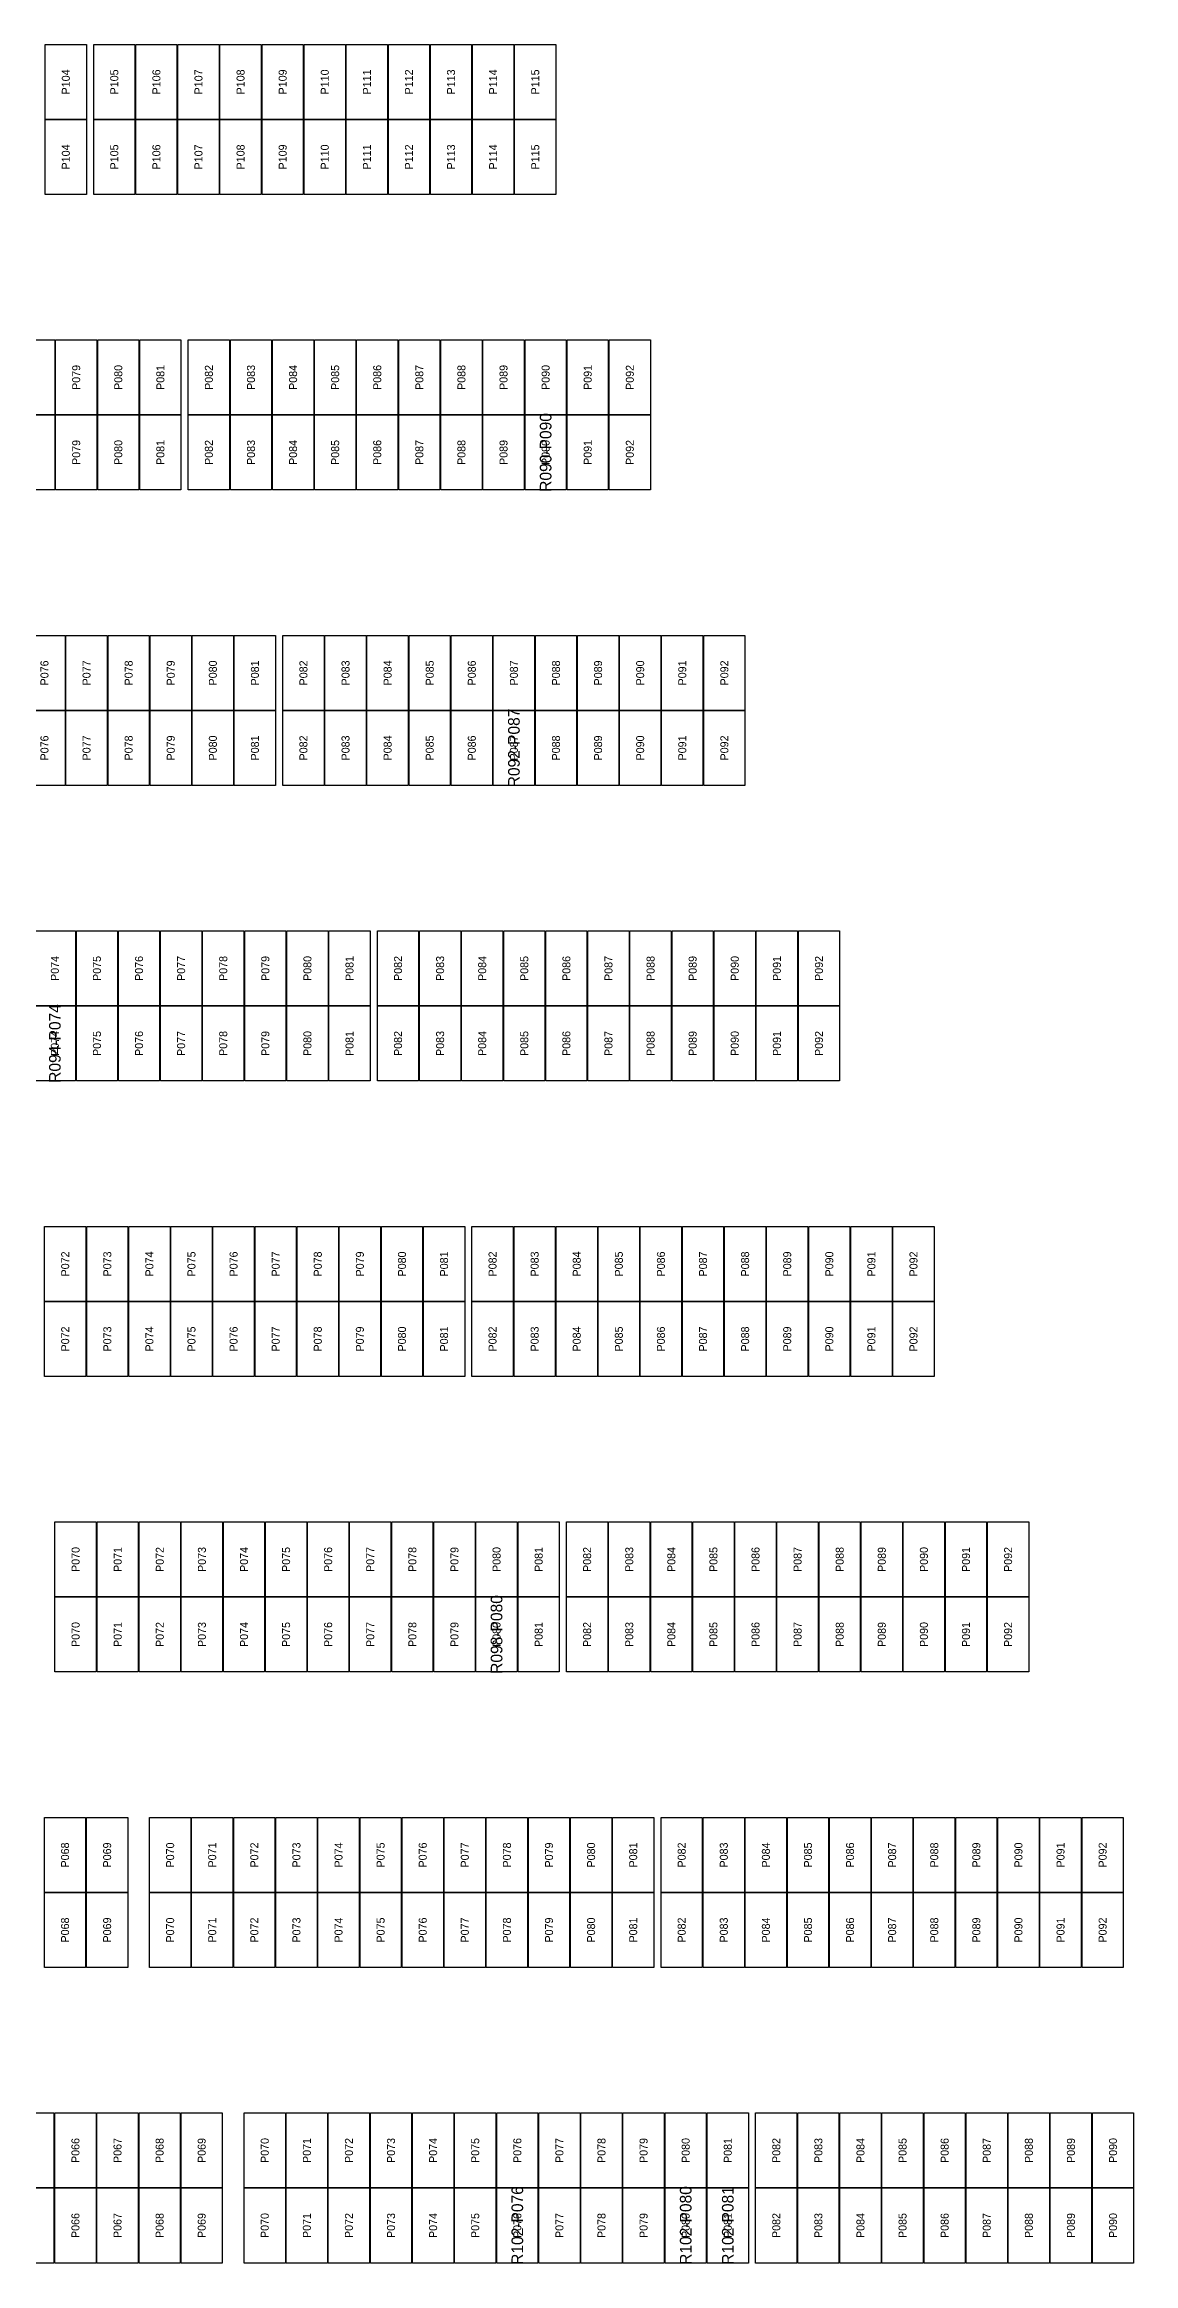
# Model space of a CAD drawing. Extents: x 296295 to 296770, y 651564 to 652121.
# Drawn here: x 296668.8 to 296698.8, y 651710.4 to 651771.4 of the extents above; entities that cross this region are included whole.
import ezdxf
from ezdxf.enums import TextEntityAlignment as Align

# ---------------------------------------------------------------- set-up
doc = ezdxf.new("R2010")
doc.units = 0

msp = doc.modelspace()

# ---------------------------------------------------------------- linework, layer by layer
at = {"layer": 'DEFECTIVE_PANELS'}
for points in [[(296682.026, 651761.204), (296683.16, 651761.204), (296683.16, 651759.141), (296682.026, 651759.141)], [(296681.153, 651753.078), (296682.287, 651753.078), (296682.287, 651751.015), (296681.153, 651751.015)], [(296668.525, 651744.952), (296669.659, 651744.952), (296669.659, 651742.889), (296668.525, 651742.889)], [(296680.676, 651728.7), (296681.81, 651728.7), (296681.81, 651726.637), (296680.676, 651726.637)], [(296681.247, 651712.448), (296682.381, 651712.448), (296682.381, 651710.385), (296681.247, 651710.385)], [(296685.879, 651712.448), (296687.013, 651712.448), (296687.013, 651710.385), (296685.879, 651710.385)], [(296687.037, 651712.448), (296688.171, 651712.448), (296688.171, 651710.385), (296687.037, 651710.385)]]:
    msp.add_lwpolyline(points, close=True, dxfattribs=at)
at = {"layer": 'PANELS_MASTER'}
for points in [[(296668.826, 651771.393), (296669.96, 651771.393), (296669.96, 651769.33), (296668.826, 651769.33)], [(296670.16, 651771.393), (296671.294, 651771.393), (296671.294, 651769.33), (296670.16, 651769.33)], [(296671.318, 651771.393), (296672.452, 651771.393), (296672.452, 651769.33), (296671.318, 651769.33)], [(296672.476, 651771.393), (296673.61, 651771.393), (296673.61, 651769.33), (296672.476, 651769.33)], [(296673.634, 651771.393), (296674.768, 651771.393), (296674.768, 651769.33), (296673.634, 651769.33)], [(296674.792, 651771.393), (296675.926, 651771.393), (296675.926, 651769.33), (296674.792, 651769.33)], [(296675.95, 651771.393), (296677.084, 651771.393), (296677.084, 651769.33), (296675.95, 651769.33)], [(296677.108, 651771.393), (296678.242, 651771.393), (296678.242, 651769.33), (296677.108, 651769.33)], [(296678.266, 651771.393), (296679.4, 651771.393), (296679.4, 651769.33), (296678.266, 651769.33)], [(296679.424, 651771.393), (296680.558, 651771.393), (296680.558, 651769.33), (296679.424, 651769.33)], [(296680.582, 651771.393), (296681.716, 651771.393), (296681.716, 651769.33), (296680.582, 651769.33)], [(296681.74, 651771.393), (296682.874, 651771.393), (296682.874, 651769.33), (296681.74, 651769.33)], [(296668.826, 651769.33), (296669.96, 651769.33), (296669.96, 651767.267), (296668.826, 651767.267)], [(296670.16, 651769.33), (296671.294, 651769.33), (296671.294, 651767.267), (296670.16, 651767.267)], [(296671.318, 651769.33), (296672.452, 651769.33), (296672.452, 651767.267), (296671.318, 651767.267)], [(296672.476, 651769.33), (296673.61, 651769.33), (296673.61, 651767.267), (296672.476, 651767.267)], [(296673.634, 651769.33), (296674.768, 651769.33), (296674.768, 651767.267), (296673.634, 651767.267)], [(296674.792, 651769.33), (296675.926, 651769.33), (296675.926, 651767.267), (296674.792, 651767.267)], [(296675.95, 651769.33), (296677.084, 651769.33), (296677.084, 651767.267), (296675.95, 651767.267)], [(296677.108, 651769.33), (296678.242, 651769.33), (296678.242, 651767.267), (296677.108, 651767.267)], [(296678.266, 651769.33), (296679.4, 651769.33), (296679.4, 651767.267), (296678.266, 651767.267)], [(296679.424, 651769.33), (296680.558, 651769.33), (296680.558, 651767.267), (296679.424, 651767.267)], [(296680.582, 651769.33), (296681.716, 651769.33), (296681.716, 651767.267), (296680.582, 651767.267)], [(296681.74, 651769.33), (296682.874, 651769.33), (296682.874, 651767.267), (296681.74, 651767.267)], [(296667.954, 651763.267), (296669.088, 651763.267), (296669.088, 651761.204), (296667.954, 651761.204)], [(296669.112, 651763.267), (296670.246, 651763.267), (296670.246, 651761.204), (296669.112, 651761.204)], [(296670.27, 651763.267), (296671.404, 651763.267), (296671.404, 651761.204), (296670.27, 651761.204)], [(296671.428, 651763.267), (296672.562, 651763.267), (296672.562, 651761.204), (296671.428, 651761.204)], [(296672.762, 651763.267), (296673.896, 651763.267), (296673.896, 651761.204), (296672.762, 651761.204)], [(296673.92, 651763.267), (296675.054, 651763.267), (296675.054, 651761.204), (296673.92, 651761.204)], [(296675.078, 651763.267), (296676.212, 651763.267), (296676.212, 651761.204), (296675.078, 651761.204)], [(296676.236, 651763.267), (296677.37, 651763.267), (296677.37, 651761.204), (296676.236, 651761.204)], [(296677.394, 651763.267), (296678.528, 651763.267), (296678.528, 651761.204), (296677.394, 651761.204)], [(296678.552, 651763.267), (296679.686, 651763.267), (296679.686, 651761.204), (296678.552, 651761.204)], [(296679.71, 651763.267), (296680.844, 651763.267), (296680.844, 651761.204), (296679.71, 651761.204)], [(296680.868, 651763.267), (296682.002, 651763.267), (296682.002, 651761.204), (296680.868, 651761.204)], [(296682.026, 651763.267), (296683.16, 651763.267), (296683.16, 651761.204), (296682.026, 651761.204)], [(296683.184, 651763.267), (296684.318, 651763.267), (296684.318, 651761.204), (296683.184, 651761.204)], [(296684.342, 651763.267), (296685.476, 651763.267), (296685.476, 651761.204), (296684.342, 651761.204)], [(296667.954, 651761.204), (296669.088, 651761.204), (296669.088, 651759.141), (296667.954, 651759.141)], [(296669.112, 651761.204), (296670.246, 651761.204), (296670.246, 651759.141), (296669.112, 651759.141)], [(296670.27, 651761.204), (296671.404, 651761.204), (296671.404, 651759.141), (296670.27, 651759.141)], [(296671.428, 651761.204), (296672.562, 651761.204), (296672.562, 651759.141), (296671.428, 651759.141)], [(296672.762, 651761.204), (296673.896, 651761.204), (296673.896, 651759.141), (296672.762, 651759.141)], [(296673.92, 651761.204), (296675.054, 651761.204), (296675.054, 651759.141), (296673.92, 651759.141)], [(296675.078, 651761.204), (296676.212, 651761.204), (296676.212, 651759.141), (296675.078, 651759.141)], [(296676.236, 651761.204), (296677.37, 651761.204), (296677.37, 651759.141), (296676.236, 651759.141)], [(296677.394, 651761.204), (296678.528, 651761.204), (296678.528, 651759.141), (296677.394, 651759.141)], [(296678.552, 651761.204), (296679.686, 651761.204), (296679.686, 651759.141), (296678.552, 651759.141)], [(296679.71, 651761.204), (296680.844, 651761.204), (296680.844, 651759.141), (296679.71, 651759.141)], [(296680.868, 651761.204), (296682.002, 651761.204), (296682.002, 651759.141), (296680.868, 651759.141)], [(296683.184, 651761.204), (296684.318, 651761.204), (296684.318, 651759.141), (296683.184, 651759.141)], [(296684.342, 651761.204), (296685.476, 651761.204), (296685.476, 651759.141), (296684.342, 651759.141)], [(296668.239, 651755.141), (296669.373, 651755.141), (296669.373, 651753.078), (296668.239, 651753.078)], [(296669.397, 651755.141), (296670.531, 651755.141), (296670.531, 651753.078), (296669.397, 651753.078)], [(296670.555, 651755.141), (296671.689, 651755.141), (296671.689, 651753.078), (296670.555, 651753.078)], [(296671.713, 651755.141), (296672.847, 651755.141), (296672.847, 651753.078), (296671.713, 651753.078)], [(296672.871, 651755.141), (296674.005, 651755.141), (296674.005, 651753.078), (296672.871, 651753.078)], [(296674.029, 651755.141), (296675.163, 651755.141), (296675.163, 651753.078), (296674.029, 651753.078)], [(296675.363, 651755.141), (296676.497, 651755.141), (296676.497, 651753.078), (296675.363, 651753.078)], [(296676.521, 651755.141), (296677.655, 651755.141), (296677.655, 651753.078), (296676.521, 651753.078)], [(296677.679, 651755.141), (296678.813, 651755.141), (296678.813, 651753.078), (296677.679, 651753.078)], [(296678.837, 651755.141), (296679.971, 651755.141), (296679.971, 651753.078), (296678.837, 651753.078)], [(296679.995, 651755.141), (296681.129, 651755.141), (296681.129, 651753.078), (296679.995, 651753.078)], [(296681.153, 651755.141), (296682.287, 651755.141), (296682.287, 651753.078), (296681.153, 651753.078)], [(296682.311, 651755.141), (296683.445, 651755.141), (296683.445, 651753.078), (296682.311, 651753.078)], [(296683.469, 651755.141), (296684.603, 651755.141), (296684.603, 651753.078), (296683.469, 651753.078)], [(296684.627, 651755.141), (296685.761, 651755.141), (296685.761, 651753.078), (296684.627, 651753.078)], [(296685.785, 651755.141), (296686.919, 651755.141), (296686.919, 651753.078), (296685.785, 651753.078)], [(296686.943, 651755.141), (296688.077, 651755.141), (296688.077, 651753.078), (296686.943, 651753.078)], [(296668.239, 651753.078), (296669.373, 651753.078), (296669.373, 651751.015), (296668.239, 651751.015)], [(296669.397, 651753.078), (296670.531, 651753.078), (296670.531, 651751.015), (296669.397, 651751.015)], [(296670.555, 651753.078), (296671.689, 651753.078), (296671.689, 651751.015), (296670.555, 651751.015)], [(296671.713, 651753.078), (296672.847, 651753.078), (296672.847, 651751.015), (296671.713, 651751.015)], [(296672.871, 651753.078), (296674.005, 651753.078), (296674.005, 651751.015), (296672.871, 651751.015)], [(296674.029, 651753.078), (296675.163, 651753.078), (296675.163, 651751.015), (296674.029, 651751.015)], [(296675.363, 651753.078), (296676.497, 651753.078), (296676.497, 651751.015), (296675.363, 651751.015)], [(296676.521, 651753.078), (296677.655, 651753.078), (296677.655, 651751.015), (296676.521, 651751.015)], [(296677.679, 651753.078), (296678.813, 651753.078), (296678.813, 651751.015), (296677.679, 651751.015)], [(296678.837, 651753.078), (296679.971, 651753.078), (296679.971, 651751.015), (296678.837, 651751.015)], [(296679.995, 651753.078), (296681.129, 651753.078), (296681.129, 651751.015), (296679.995, 651751.015)], [(296682.311, 651753.078), (296683.445, 651753.078), (296683.445, 651751.015), (296682.311, 651751.015)], [(296683.469, 651753.078), (296684.603, 651753.078), (296684.603, 651751.015), (296683.469, 651751.015)], [(296684.627, 651753.078), (296685.761, 651753.078), (296685.761, 651751.015), (296684.627, 651751.015)], [(296685.785, 651753.078), (296686.919, 651753.078), (296686.919, 651751.015), (296685.785, 651751.015)], [(296686.943, 651753.078), (296688.077, 651753.078), (296688.077, 651751.015), (296686.943, 651751.015)], [(296668.525, 651747.015), (296669.659, 651747.015), (296669.659, 651744.952), (296668.525, 651744.952)], [(296669.683, 651747.015), (296670.817, 651747.015), (296670.817, 651744.952), (296669.683, 651744.952)], [(296670.841, 651747.015), (296671.975, 651747.015), (296671.975, 651744.952), (296670.841, 651744.952)], [(296671.999, 651747.015), (296673.133, 651747.015), (296673.133, 651744.952), (296671.999, 651744.952)], [(296673.157, 651747.015), (296674.291, 651747.015), (296674.291, 651744.952), (296673.157, 651744.952)], [(296674.315, 651747.015), (296675.449, 651747.015), (296675.449, 651744.952), (296674.315, 651744.952)], [(296675.473, 651747.015), (296676.607, 651747.015), (296676.607, 651744.952), (296675.473, 651744.952)], [(296676.631, 651747.015), (296677.765, 651747.015), (296677.765, 651744.952), (296676.631, 651744.952)], [(296677.965, 651747.015), (296679.099, 651747.015), (296679.099, 651744.952), (296677.965, 651744.952)], [(296679.123, 651747.015), (296680.257, 651747.015), (296680.257, 651744.952), (296679.123, 651744.952)], [(296680.281, 651747.015), (296681.415, 651747.015), (296681.415, 651744.952), (296680.281, 651744.952)], [(296681.439, 651747.015), (296682.573, 651747.015), (296682.573, 651744.952), (296681.439, 651744.952)], [(296682.597, 651747.015), (296683.731, 651747.015), (296683.731, 651744.952), (296682.597, 651744.952)], [(296683.755, 651747.015), (296684.889, 651747.015), (296684.889, 651744.952), (296683.755, 651744.952)], [(296684.913, 651747.015), (296686.047, 651747.015), (296686.047, 651744.952), (296684.913, 651744.952)], [(296686.071, 651747.015), (296687.205, 651747.015), (296687.205, 651744.952), (296686.071, 651744.952)], [(296687.229, 651747.015), (296688.363, 651747.015), (296688.363, 651744.952), (296687.229, 651744.952)], [(296688.387, 651747.015), (296689.521, 651747.015), (296689.521, 651744.952), (296688.387, 651744.952)], [(296689.545, 651747.015), (296690.679, 651747.015), (296690.679, 651744.952), (296689.545, 651744.952)], [(296669.683, 651744.952), (296670.817, 651744.952), (296670.817, 651742.889), (296669.683, 651742.889)], [(296670.841, 651744.952), (296671.975, 651744.952), (296671.975, 651742.889), (296670.841, 651742.889)], [(296671.999, 651744.952), (296673.133, 651744.952), (296673.133, 651742.889), (296671.999, 651742.889)], [(296673.157, 651744.952), (296674.291, 651744.952), (296674.291, 651742.889), (296673.157, 651742.889)], [(296674.315, 651744.952), (296675.449, 651744.952), (296675.449, 651742.889), (296674.315, 651742.889)], [(296675.473, 651744.952), (296676.607, 651744.952), (296676.607, 651742.889), (296675.473, 651742.889)], [(296676.631, 651744.952), (296677.765, 651744.952), (296677.765, 651742.889), (296676.631, 651742.889)], [(296677.965, 651744.952), (296679.099, 651744.952), (296679.099, 651742.889), (296677.965, 651742.889)], [(296679.123, 651744.952), (296680.257, 651744.952), (296680.257, 651742.889), (296679.123, 651742.889)], [(296680.281, 651744.952), (296681.415, 651744.952), (296681.415, 651742.889), (296680.281, 651742.889)], [(296681.439, 651744.952), (296682.573, 651744.952), (296682.573, 651742.889), (296681.439, 651742.889)], [(296682.597, 651744.952), (296683.731, 651744.952), (296683.731, 651742.889), (296682.597, 651742.889)], [(296683.755, 651744.952), (296684.889, 651744.952), (296684.889, 651742.889), (296683.755, 651742.889)], [(296684.913, 651744.952), (296686.047, 651744.952), (296686.047, 651742.889), (296684.913, 651742.889)], [(296686.071, 651744.952), (296687.205, 651744.952), (296687.205, 651742.889), (296686.071, 651742.889)], [(296687.229, 651744.952), (296688.363, 651744.952), (296688.363, 651742.889), (296687.229, 651742.889)], [(296688.387, 651744.952), (296689.521, 651744.952), (296689.521, 651742.889), (296688.387, 651742.889)], [(296689.545, 651744.952), (296690.679, 651744.952), (296690.679, 651742.889), (296689.545, 651742.889)], [(296668.81, 651738.889), (296669.944, 651738.889), (296669.944, 651736.826), (296668.81, 651736.826)], [(296669.968, 651738.889), (296671.102, 651738.889), (296671.102, 651736.826), (296669.968, 651736.826)], [(296671.126, 651738.889), (296672.26, 651738.889), (296672.26, 651736.826), (296671.126, 651736.826)], [(296672.284, 651738.889), (296673.418, 651738.889), (296673.418, 651736.826), (296672.284, 651736.826)], [(296673.442, 651738.889), (296674.576, 651738.889), (296674.576, 651736.826), (296673.442, 651736.826)], [(296674.6, 651738.889), (296675.734, 651738.889), (296675.734, 651736.826), (296674.6, 651736.826)], [(296675.758, 651738.889), (296676.892, 651738.889), (296676.892, 651736.826), (296675.758, 651736.826)], [(296676.916, 651738.889), (296678.05, 651738.889), (296678.05, 651736.826), (296676.916, 651736.826)], [(296678.074, 651738.889), (296679.208, 651738.889), (296679.208, 651736.826), (296678.074, 651736.826)], [(296679.232, 651738.889), (296680.366, 651738.889), (296680.366, 651736.826), (296679.232, 651736.826)], [(296680.566, 651738.889), (296681.7, 651738.889), (296681.7, 651736.826), (296680.566, 651736.826)], [(296681.724, 651738.889), (296682.858, 651738.889), (296682.858, 651736.826), (296681.724, 651736.826)], [(296682.882, 651738.889), (296684.016, 651738.889), (296684.016, 651736.826), (296682.882, 651736.826)], [(296684.04, 651738.889), (296685.174, 651738.889), (296685.174, 651736.826), (296684.04, 651736.826)], [(296685.198, 651738.889), (296686.332, 651738.889), (296686.332, 651736.826), (296685.198, 651736.826)], [(296686.356, 651738.889), (296687.49, 651738.889), (296687.49, 651736.826), (296686.356, 651736.826)], [(296687.514, 651738.889), (296688.648, 651738.889), (296688.648, 651736.826), (296687.514, 651736.826)], [(296688.672, 651738.889), (296689.806, 651738.889), (296689.806, 651736.826), (296688.672, 651736.826)], [(296689.83, 651738.889), (296690.964, 651738.889), (296690.964, 651736.826), (296689.83, 651736.826)], [(296690.988, 651738.889), (296692.122, 651738.889), (296692.122, 651736.826), (296690.988, 651736.826)], [(296692.146, 651738.889), (296693.28, 651738.889), (296693.28, 651736.826), (296692.146, 651736.826)], [(296668.81, 651736.826), (296669.944, 651736.826), (296669.944, 651734.763), (296668.81, 651734.763)], [(296669.968, 651736.826), (296671.102, 651736.826), (296671.102, 651734.763), (296669.968, 651734.763)], [(296671.126, 651736.826), (296672.26, 651736.826), (296672.26, 651734.763), (296671.126, 651734.763)], [(296672.284, 651736.826), (296673.418, 651736.826), (296673.418, 651734.763), (296672.284, 651734.763)], [(296673.442, 651736.826), (296674.576, 651736.826), (296674.576, 651734.763), (296673.442, 651734.763)], [(296674.6, 651736.826), (296675.734, 651736.826), (296675.734, 651734.763), (296674.6, 651734.763)], [(296675.758, 651736.826), (296676.892, 651736.826), (296676.892, 651734.763), (296675.758, 651734.763)], [(296676.916, 651736.826), (296678.05, 651736.826), (296678.05, 651734.763), (296676.916, 651734.763)], [(296678.074, 651736.826), (296679.208, 651736.826), (296679.208, 651734.763), (296678.074, 651734.763)], [(296679.232, 651736.826), (296680.366, 651736.826), (296680.366, 651734.763), (296679.232, 651734.763)], [(296680.566, 651736.826), (296681.7, 651736.826), (296681.7, 651734.763), (296680.566, 651734.763)], [(296681.724, 651736.826), (296682.858, 651736.826), (296682.858, 651734.763), (296681.724, 651734.763)], [(296682.882, 651736.826), (296684.016, 651736.826), (296684.016, 651734.763), (296682.882, 651734.763)], [(296684.04, 651736.826), (296685.174, 651736.826), (296685.174, 651734.763), (296684.04, 651734.763)], [(296685.198, 651736.826), (296686.332, 651736.826), (296686.332, 651734.763), (296685.198, 651734.763)], [(296686.356, 651736.826), (296687.49, 651736.826), (296687.49, 651734.763), (296686.356, 651734.763)], [(296687.514, 651736.826), (296688.648, 651736.826), (296688.648, 651734.763), (296687.514, 651734.763)], [(296688.672, 651736.826), (296689.806, 651736.826), (296689.806, 651734.763), (296688.672, 651734.763)], [(296689.83, 651736.826), (296690.964, 651736.826), (296690.964, 651734.763), (296689.83, 651734.763)], [(296690.988, 651736.826), (296692.122, 651736.826), (296692.122, 651734.763), (296690.988, 651734.763)], [(296692.146, 651736.826), (296693.28, 651736.826), (296693.28, 651734.763), (296692.146, 651734.763)], [(296669.096, 651730.763), (296670.23, 651730.763), (296670.23, 651728.7), (296669.096, 651728.7)], [(296670.254, 651730.763), (296671.388, 651730.763), (296671.388, 651728.7), (296670.254, 651728.7)], [(296671.412, 651730.763), (296672.546, 651730.763), (296672.546, 651728.7), (296671.412, 651728.7)], [(296672.57, 651730.763), (296673.704, 651730.763), (296673.704, 651728.7), (296672.57, 651728.7)], [(296673.728, 651730.763), (296674.862, 651730.763), (296674.862, 651728.7), (296673.728, 651728.7)], [(296674.886, 651730.763), (296676.02, 651730.763), (296676.02, 651728.7), (296674.886, 651728.7)], [(296676.044, 651730.763), (296677.178, 651730.763), (296677.178, 651728.7), (296676.044, 651728.7)], [(296677.202, 651730.763), (296678.336, 651730.763), (296678.336, 651728.7), (296677.202, 651728.7)], [(296678.36, 651730.763), (296679.494, 651730.763), (296679.494, 651728.7), (296678.36, 651728.7)], [(296679.518, 651730.763), (296680.652, 651730.763), (296680.652, 651728.7), (296679.518, 651728.7)], [(296680.676, 651730.763), (296681.81, 651730.763), (296681.81, 651728.7), (296680.676, 651728.7)], [(296681.834, 651730.763), (296682.968, 651730.763), (296682.968, 651728.7), (296681.834, 651728.7)], [(296683.168, 651730.763), (296684.302, 651730.763), (296684.302, 651728.7), (296683.168, 651728.7)], [(296684.326, 651730.763), (296685.46, 651730.763), (296685.46, 651728.7), (296684.326, 651728.7)], [(296685.484, 651730.763), (296686.618, 651730.763), (296686.618, 651728.7), (296685.484, 651728.7)], [(296686.642, 651730.763), (296687.776, 651730.763), (296687.776, 651728.7), (296686.642, 651728.7)], [(296687.8, 651730.763), (296688.934, 651730.763), (296688.934, 651728.7), (296687.8, 651728.7)], [(296688.958, 651730.763), (296690.092, 651730.763), (296690.092, 651728.7), (296688.958, 651728.7)], [(296690.116, 651730.763), (296691.25, 651730.763), (296691.25, 651728.7), (296690.116, 651728.7)], [(296691.274, 651730.763), (296692.408, 651730.763), (296692.408, 651728.7), (296691.274, 651728.7)], [(296692.432, 651730.763), (296693.566, 651730.763), (296693.566, 651728.7), (296692.432, 651728.7)], [(296693.59, 651730.763), (296694.724, 651730.763), (296694.724, 651728.7), (296693.59, 651728.7)], [(296694.748, 651730.763), (296695.882, 651730.763), (296695.882, 651728.7), (296694.748, 651728.7)], [(296669.096, 651728.7), (296670.23, 651728.7), (296670.23, 651726.637), (296669.096, 651726.637)], [(296670.254, 651728.7), (296671.388, 651728.7), (296671.388, 651726.637), (296670.254, 651726.637)], [(296671.412, 651728.7), (296672.546, 651728.7), (296672.546, 651726.637), (296671.412, 651726.637)], [(296672.57, 651728.7), (296673.704, 651728.7), (296673.704, 651726.637), (296672.57, 651726.637)], [(296673.728, 651728.7), (296674.862, 651728.7), (296674.862, 651726.637), (296673.728, 651726.637)], [(296674.886, 651728.7), (296676.02, 651728.7), (296676.02, 651726.637), (296674.886, 651726.637)], [(296676.044, 651728.7), (296677.178, 651728.7), (296677.178, 651726.637), (296676.044, 651726.637)], [(296677.202, 651728.7), (296678.336, 651728.7), (296678.336, 651726.637), (296677.202, 651726.637)], [(296678.36, 651728.7), (296679.494, 651728.7), (296679.494, 651726.637), (296678.36, 651726.637)], [(296679.518, 651728.7), (296680.652, 651728.7), (296680.652, 651726.637), (296679.518, 651726.637)], [(296681.834, 651728.7), (296682.968, 651728.7), (296682.968, 651726.637), (296681.834, 651726.637)], [(296683.168, 651728.7), (296684.302, 651728.7), (296684.302, 651726.637), (296683.168, 651726.637)], [(296684.326, 651728.7), (296685.46, 651728.7), (296685.46, 651726.637), (296684.326, 651726.637)], [(296685.484, 651728.7), (296686.618, 651728.7), (296686.618, 651726.637), (296685.484, 651726.637)], [(296686.642, 651728.7), (296687.776, 651728.7), (296687.776, 651726.637), (296686.642, 651726.637)], [(296687.8, 651728.7), (296688.934, 651728.7), (296688.934, 651726.637), (296687.8, 651726.637)], [(296688.958, 651728.7), (296690.092, 651728.7), (296690.092, 651726.637), (296688.958, 651726.637)], [(296690.116, 651728.7), (296691.25, 651728.7), (296691.25, 651726.637), (296690.116, 651726.637)], [(296691.274, 651728.7), (296692.408, 651728.7), (296692.408, 651726.637), (296691.274, 651726.637)], [(296692.432, 651728.7), (296693.566, 651728.7), (296693.566, 651726.637), (296692.432, 651726.637)], [(296693.59, 651728.7), (296694.724, 651728.7), (296694.724, 651726.637), (296693.59, 651726.637)], [(296694.748, 651728.7), (296695.882, 651728.7), (296695.882, 651726.637), (296694.748, 651726.637)], [(296668.805, 651722.637), (296669.939, 651722.637), (296669.939, 651720.574), (296668.805, 651720.574)], [(296669.963, 651722.637), (296671.097, 651722.637), (296671.097, 651720.574), (296669.963, 651720.574)], [(296671.697, 651722.637), (296672.831, 651722.637), (296672.831, 651720.574), (296671.697, 651720.574)], [(296672.855, 651722.637), (296673.989, 651722.637), (296673.989, 651720.574), (296672.855, 651720.574)], [(296674.013, 651722.637), (296675.147, 651722.637), (296675.147, 651720.574), (296674.013, 651720.574)], [(296675.171, 651722.637), (296676.305, 651722.637), (296676.305, 651720.574), (296675.171, 651720.574)], [(296676.329, 651722.637), (296677.463, 651722.637), (296677.463, 651720.574), (296676.329, 651720.574)], [(296677.487, 651722.637), (296678.621, 651722.637), (296678.621, 651720.574), (296677.487, 651720.574)], [(296678.645, 651722.637), (296679.779, 651722.637), (296679.779, 651720.574), (296678.645, 651720.574)], [(296679.803, 651722.637), (296680.937, 651722.637), (296680.937, 651720.574), (296679.803, 651720.574)], [(296680.961, 651722.637), (296682.095, 651722.637), (296682.095, 651720.574), (296680.961, 651720.574)], [(296682.119, 651722.637), (296683.253, 651722.637), (296683.253, 651720.574), (296682.119, 651720.574)], [(296683.277, 651722.637), (296684.411, 651722.637), (296684.411, 651720.574), (296683.277, 651720.574)], [(296684.435, 651722.637), (296685.569, 651722.637), (296685.569, 651720.574), (296684.435, 651720.574)], [(296685.769, 651722.637), (296686.903, 651722.637), (296686.903, 651720.574), (296685.769, 651720.574)], [(296686.927, 651722.637), (296688.061, 651722.637), (296688.061, 651720.574), (296686.927, 651720.574)], [(296688.085, 651722.637), (296689.219, 651722.637), (296689.219, 651720.574), (296688.085, 651720.574)], [(296689.243, 651722.637), (296690.377, 651722.637), (296690.377, 651720.574), (296689.243, 651720.574)], [(296690.401, 651722.637), (296691.535, 651722.637), (296691.535, 651720.574), (296690.401, 651720.574)], [(296691.559, 651722.637), (296692.693, 651722.637), (296692.693, 651720.574), (296691.559, 651720.574)], [(296692.717, 651722.637), (296693.851, 651722.637), (296693.851, 651720.574), (296692.717, 651720.574)], [(296693.875, 651722.637), (296695.009, 651722.637), (296695.009, 651720.574), (296693.875, 651720.574)], [(296695.033, 651722.637), (296696.167, 651722.637), (296696.167, 651720.574), (296695.033, 651720.574)], [(296696.191, 651722.637), (296697.325, 651722.637), (296697.325, 651720.574), (296696.191, 651720.574)], [(296697.349, 651722.637), (296698.483, 651722.637), (296698.483, 651720.574), (296697.349, 651720.574)], [(296668.805, 651720.574), (296669.939, 651720.574), (296669.939, 651718.511), (296668.805, 651718.511)], [(296669.963, 651720.574), (296671.097, 651720.574), (296671.097, 651718.511), (296669.963, 651718.511)], [(296671.697, 651720.574), (296672.831, 651720.574), (296672.831, 651718.511), (296671.697, 651718.511)], [(296672.855, 651720.574), (296673.989, 651720.574), (296673.989, 651718.511), (296672.855, 651718.511)], [(296674.013, 651720.574), (296675.147, 651720.574), (296675.147, 651718.511), (296674.013, 651718.511)], [(296675.171, 651720.574), (296676.305, 651720.574), (296676.305, 651718.511), (296675.171, 651718.511)], [(296676.329, 651720.574), (296677.463, 651720.574), (296677.463, 651718.511), (296676.329, 651718.511)], [(296677.487, 651720.574), (296678.621, 651720.574), (296678.621, 651718.511), (296677.487, 651718.511)], [(296678.645, 651720.574), (296679.779, 651720.574), (296679.779, 651718.511), (296678.645, 651718.511)], [(296679.803, 651720.574), (296680.937, 651720.574), (296680.937, 651718.511), (296679.803, 651718.511)], [(296680.961, 651720.574), (296682.095, 651720.574), (296682.095, 651718.511), (296680.961, 651718.511)], [(296682.119, 651720.574), (296683.253, 651720.574), (296683.253, 651718.511), (296682.119, 651718.511)], [(296683.277, 651720.574), (296684.411, 651720.574), (296684.411, 651718.511), (296683.277, 651718.511)], [(296684.435, 651720.574), (296685.569, 651720.574), (296685.569, 651718.511), (296684.435, 651718.511)], [(296685.769, 651720.574), (296686.903, 651720.574), (296686.903, 651718.511), (296685.769, 651718.511)], [(296686.927, 651720.574), (296688.061, 651720.574), (296688.061, 651718.511), (296686.927, 651718.511)], [(296688.085, 651720.574), (296689.219, 651720.574), (296689.219, 651718.511), (296688.085, 651718.511)], [(296689.243, 651720.574), (296690.377, 651720.574), (296690.377, 651718.511), (296689.243, 651718.511)], [(296690.401, 651720.574), (296691.535, 651720.574), (296691.535, 651718.511), (296690.401, 651718.511)], [(296691.559, 651720.574), (296692.693, 651720.574), (296692.693, 651718.511), (296691.559, 651718.511)], [(296692.717, 651720.574), (296693.851, 651720.574), (296693.851, 651718.511), (296692.717, 651718.511)], [(296693.875, 651720.574), (296695.009, 651720.574), (296695.009, 651718.511), (296693.875, 651718.511)], [(296695.033, 651720.574), (296696.167, 651720.574), (296696.167, 651718.511), (296695.033, 651718.511)], [(296696.191, 651720.574), (296697.325, 651720.574), (296697.325, 651718.511), (296696.191, 651718.511)], [(296697.349, 651720.574), (296698.483, 651720.574), (296698.483, 651718.511), (296697.349, 651718.511)], [(296667.933, 651714.511), (296669.067, 651714.511), (296669.067, 651712.448), (296667.933, 651712.448)], [(296669.091, 651714.511), (296670.225, 651714.511), (296670.225, 651712.448), (296669.091, 651712.448)], [(296670.249, 651714.511), (296671.383, 651714.511), (296671.383, 651712.448), (296670.249, 651712.448)], [(296671.407, 651714.511), (296672.541, 651714.511), (296672.541, 651712.448), (296671.407, 651712.448)], [(296672.565, 651714.511), (296673.699, 651714.511), (296673.699, 651712.448), (296672.565, 651712.448)], [(296674.299, 651714.511), (296675.433, 651714.511), (296675.433, 651712.448), (296674.299, 651712.448)], [(296675.457, 651714.511), (296676.591, 651714.511), (296676.591, 651712.448), (296675.457, 651712.448)], [(296676.615, 651714.511), (296677.749, 651714.511), (296677.749, 651712.448), (296676.615, 651712.448)], [(296677.773, 651714.511), (296678.907, 651714.511), (296678.907, 651712.448), (296677.773, 651712.448)], [(296678.931, 651714.511), (296680.065, 651714.511), (296680.065, 651712.448), (296678.931, 651712.448)], [(296680.089, 651714.511), (296681.223, 651714.511), (296681.223, 651712.448), (296680.089, 651712.448)], [(296681.247, 651714.511), (296682.381, 651714.511), (296682.381, 651712.448), (296681.247, 651712.448)], [(296682.405, 651714.511), (296683.539, 651714.511), (296683.539, 651712.448), (296682.405, 651712.448)], [(296683.563, 651714.511), (296684.697, 651714.511), (296684.697, 651712.448), (296683.563, 651712.448)], [(296684.721, 651714.511), (296685.855, 651714.511), (296685.855, 651712.448), (296684.721, 651712.448)], [(296685.879, 651714.511), (296687.013, 651714.511), (296687.013, 651712.448), (296685.879, 651712.448)], [(296687.037, 651714.511), (296688.171, 651714.511), (296688.171, 651712.448), (296687.037, 651712.448)], [(296688.371, 651714.511), (296689.505, 651714.511), (296689.505, 651712.448), (296688.371, 651712.448)], [(296689.529, 651714.511), (296690.663, 651714.511), (296690.663, 651712.448), (296689.529, 651712.448)], [(296690.687, 651714.511), (296691.821, 651714.511), (296691.821, 651712.448), (296690.687, 651712.448)], [(296691.845, 651714.511), (296692.979, 651714.511), (296692.979, 651712.448), (296691.845, 651712.448)], [(296693.003, 651714.511), (296694.137, 651714.511), (296694.137, 651712.448), (296693.003, 651712.448)], [(296694.161, 651714.511), (296695.295, 651714.511), (296695.295, 651712.448), (296694.161, 651712.448)], [(296695.319, 651714.511), (296696.453, 651714.511), (296696.453, 651712.448), (296695.319, 651712.448)], [(296696.477, 651714.511), (296697.611, 651714.511), (296697.611, 651712.448), (296696.477, 651712.448)], [(296697.635, 651714.511), (296698.769, 651714.511), (296698.769, 651712.448), (296697.635, 651712.448)], [(296667.933, 651712.448), (296669.067, 651712.448), (296669.067, 651710.385), (296667.933, 651710.385)], [(296669.091, 651712.448), (296670.225, 651712.448), (296670.225, 651710.385), (296669.091, 651710.385)], [(296670.249, 651712.448), (296671.383, 651712.448), (296671.383, 651710.385), (296670.249, 651710.385)], [(296671.407, 651712.448), (296672.541, 651712.448), (296672.541, 651710.385), (296671.407, 651710.385)], [(296672.565, 651712.448), (296673.699, 651712.448), (296673.699, 651710.385), (296672.565, 651710.385)], [(296674.299, 651712.448), (296675.433, 651712.448), (296675.433, 651710.385), (296674.299, 651710.385)], [(296675.457, 651712.448), (296676.591, 651712.448), (296676.591, 651710.385), (296675.457, 651710.385)], [(296676.615, 651712.448), (296677.749, 651712.448), (296677.749, 651710.385), (296676.615, 651710.385)], [(296677.773, 651712.448), (296678.907, 651712.448), (296678.907, 651710.385), (296677.773, 651710.385)], [(296678.931, 651712.448), (296680.065, 651712.448), (296680.065, 651710.385), (296678.931, 651710.385)], [(296680.089, 651712.448), (296681.223, 651712.448), (296681.223, 651710.385), (296680.089, 651710.385)], [(296682.405, 651712.448), (296683.539, 651712.448), (296683.539, 651710.385), (296682.405, 651710.385)], [(296683.563, 651712.448), (296684.697, 651712.448), (296684.697, 651710.385), (296683.563, 651710.385)], [(296684.721, 651712.448), (296685.855, 651712.448), (296685.855, 651710.385), (296684.721, 651710.385)], [(296688.371, 651712.448), (296689.505, 651712.448), (296689.505, 651710.385), (296688.371, 651710.385)], [(296689.529, 651712.448), (296690.663, 651712.448), (296690.663, 651710.385), (296689.529, 651710.385)], [(296690.687, 651712.448), (296691.821, 651712.448), (296691.821, 651710.385), (296690.687, 651710.385)], [(296691.845, 651712.448), (296692.979, 651712.448), (296692.979, 651710.385), (296691.845, 651710.385)], [(296693.003, 651712.448), (296694.137, 651712.448), (296694.137, 651710.385), (296693.003, 651710.385)], [(296694.161, 651712.448), (296695.295, 651712.448), (296695.295, 651710.385), (296694.161, 651710.385)], [(296695.319, 651712.448), (296696.453, 651712.448), (296696.453, 651710.385), (296695.319, 651710.385)], [(296696.477, 651712.448), (296697.611, 651712.448), (296697.611, 651710.385), (296696.477, 651710.385)], [(296697.635, 651712.448), (296698.769, 651712.448), (296698.769, 651710.385), (296697.635, 651710.385)]]:
    msp.add_lwpolyline(points, close=True, dxfattribs=at)

# ---------------------------------------------------------------- texts
at = {"layer": 'DEFECT_LABELS'}
for s, p in [('R090-P090', (296682.593, 651760.172)), ('R092-P087', (296681.72, 651752.046)), ('R094-P074', (296669.092, 651743.92)), ('R098-P080', (296681.243, 651727.668)), ('R102-P076', (296681.814, 651711.416)), ('R102-P080', (296686.446, 651711.416)), ('R102-P081', (296687.604, 651711.416))]:
    msp.add_text(s, height=0.32, rotation=90, dxfattribs=at).set_placement(p, align=Align.MIDDLE_CENTER)
at = {"layer": 'PANEL_POSITION'}
for s, p in [('P104', (296669.393, 651770.361)), ('P105', (296670.727, 651770.361)), ('P106', (296671.885, 651770.361)), ('P107', (296673.043, 651770.361)), ('P108', (296674.201, 651770.361)), ('P109', (296675.359, 651770.361)), ('P110', (296676.517, 651770.361)), ('P111', (296677.675, 651770.361)), ('P112', (296678.833, 651770.361)), ('P113', (296679.991, 651770.361)), ('P114', (296681.149, 651770.361)), ('P115', (296682.307, 651770.361)), ('P104', (296669.393, 651768.298)), ('P105', (296670.727, 651768.298)), ('P106', (296671.885, 651768.298)), ('P107', (296673.043, 651768.298)), ('P108', (296674.201, 651768.298)), ('P109', (296675.359, 651768.298)), ('P110', (296676.517, 651768.298)), ('P111', (296677.675, 651768.298)), ('P112', (296678.833, 651768.298)), ('P113', (296679.991, 651768.298)), ('P114', (296681.149, 651768.298)), ('P115', (296682.307, 651768.298)), ('P079', (296669.679, 651762.235)), ('P080', (296670.837, 651762.235)), ('P081', (296671.995, 651762.235)), ('P082', (296673.329, 651762.235)), ('P083', (296674.487, 651762.235)), ('P084', (296675.645, 651762.235)), ('P085', (296676.803, 651762.235)), ('P086', (296677.961, 651762.235)), ('P087', (296679.119, 651762.235)), ('P088', (296680.277, 651762.235)), ('P089', (296681.435, 651762.235)), ('P090', (296682.593, 651762.235)), ('P091', (296683.751, 651762.235)), ('P092', (296684.909, 651762.235)), ('P079', (296669.679, 651760.172)), ('P080', (296670.837, 651760.172)), ('P081', (296671.995, 651760.172)), ('P082', (296673.329, 651760.172)), ('P083', (296674.487, 651760.172)), ('P084', (296675.645, 651760.172)), ('P085', (296676.803, 651760.172)), ('P086', (296677.961, 651760.172)), ('P087', (296679.119, 651760.172)), ('P088', (296680.277, 651760.172)), ('P089', (296681.435, 651760.172)), ('P090', (296682.593, 651760.172)), ('P091', (296683.751, 651760.172)), ('P092', (296684.909, 651760.172)), ('P076', (296668.806, 651754.109)), ('P077', (296669.964, 651754.109)), ('P078', (296671.122, 651754.109)), ('P079', (296672.28, 651754.109)), ('P080', (296673.438, 651754.109)), ('P081', (296674.596, 651754.109)), ('P082', (296675.93, 651754.109)), ('P083', (296677.088, 651754.109)), ('P084', (296678.246, 651754.109)), ('P085', (296679.404, 651754.109)), ('P086', (296680.562, 651754.109)), ('P087', (296681.72, 651754.109)), ('P088', (296682.878, 651754.109)), ('P089', (296684.036, 651754.109)), ('P090', (296685.194, 651754.109)), ('P091', (296686.352, 651754.109)), ('P092', (296687.51, 651754.109)), ('P076', (296668.806, 651752.046)), ('P077', (296669.964, 651752.046)), ('P078', (296671.122, 651752.046)), ('P079', (296672.28, 651752.046)), ('P080', (296673.438, 651752.046)), ('P081', (296674.596, 651752.046)), ('P082', (296675.93, 651752.046)), ('P083', (296677.088, 651752.046)), ('P084', (296678.246, 651752.046)), ('P085', (296679.404, 651752.046)), ('P086', (296680.562, 651752.046)), ('P087', (296681.72, 651752.046)), ('P088', (296682.878, 651752.046)), ('P089', (296684.036, 651752.046)), ('P090', (296685.194, 651752.046)), ('P091', (296686.352, 651752.046)), ('P092', (296687.51, 651752.046)), ('P074', (296669.092, 651745.983)), ('P075', (296670.25, 651745.983)), ('P076', (296671.408, 651745.983)), ('P077', (296672.566, 651745.983)), ('P078', (296673.724, 651745.983)), ('P079', (296674.882, 651745.983)), ('P080', (296676.04, 651745.983)), ('P081', (296677.198, 651745.983)), ('P082', (296678.532, 651745.983)), ('P083', (296679.69, 651745.983)), ('P084', (296680.848, 651745.983)), ('P085', (296682.006, 651745.983)), ('P086', (296683.164, 651745.983)), ('P087', (296684.322, 651745.983)), ('P088', (296685.48, 651745.983)), ('P089', (296686.638, 651745.983)), ('P090', (296687.796, 651745.983)), ('P091', (296688.954, 651745.983)), ('P092', (296690.112, 651745.983)), ('P074', (296669.092, 651743.92)), ('P075', (296670.25, 651743.92)), ('P076', (296671.408, 651743.92)), ('P077', (296672.566, 651743.92)), ('P078', (296673.724, 651743.92)), ('P079', (296674.882, 651743.92)), ('P080', (296676.04, 651743.92)), ('P081', (296677.198, 651743.92)), ('P082', (296678.532, 651743.92)), ('P083', (296679.69, 651743.92)), ('P084', (296680.848, 651743.92)), ('P085', (296682.006, 651743.92)), ('P086', (296683.164, 651743.92)), ('P087', (296684.322, 651743.92)), ('P088', (296685.48, 651743.92)), ('P089', (296686.638, 651743.92)), ('P090', (296687.796, 651743.92)), ('P091', (296688.954, 651743.92)), ('P092', (296690.112, 651743.92)), ('P072', (296669.377, 651737.857)), ('P073', (296670.535, 651737.857)), ('P074', (296671.693, 651737.857)), ('P075', (296672.851, 651737.857)), ('P076', (296674.009, 651737.857)), ('P077', (296675.167, 651737.857)), ('P078', (296676.325, 651737.857)), ('P079', (296677.483, 651737.857)), ('P080', (296678.641, 651737.857)), ('P081', (296679.799, 651737.857)), ('P082', (296681.133, 651737.857)), ('P083', (296682.291, 651737.857)), ('P084', (296683.449, 651737.857)), ('P085', (296684.607, 651737.857)), ('P086', (296685.765, 651737.857)), ('P087', (296686.923, 651737.857)), ('P088', (296688.081, 651737.857)), ('P089', (296689.239, 651737.857)), ('P090', (296690.397, 651737.857)), ('P091', (296691.555, 651737.857)), ('P092', (296692.713, 651737.857)), ('P072', (296669.377, 651735.794)), ('P073', (296670.535, 651735.794)), ('P074', (296671.693, 651735.794)), ('P075', (296672.851, 651735.794)), ('P076', (296674.009, 651735.794)), ('P077', (296675.167, 651735.794)), ('P078', (296676.325, 651735.794)), ('P079', (296677.483, 651735.794)), ('P080', (296678.641, 651735.794)), ('P081', (296679.799, 651735.794)), ('P082', (296681.133, 651735.794)), ('P083', (296682.291, 651735.794)), ('P084', (296683.449, 651735.794)), ('P085', (296684.607, 651735.794)), ('P086', (296685.765, 651735.794)), ('P087', (296686.923, 651735.794)), ('P088', (296688.081, 651735.794)), ('P089', (296689.239, 651735.794)), ('P090', (296690.397, 651735.794)), ('P091', (296691.555, 651735.794)), ('P092', (296692.713, 651735.794)), ('P070', (296669.663, 651729.731)), ('P071', (296670.821, 651729.731)), ('P072', (296671.979, 651729.731)), ('P073', (296673.137, 651729.731)), ('P074', (296674.295, 651729.731)), ('P075', (296675.453, 651729.731)), ('P076', (296676.611, 651729.731)), ('P077', (296677.769, 651729.731)), ('P078', (296678.927, 651729.731)), ('P079', (296680.085, 651729.731)), ('P080', (296681.243, 651729.731)), ('P081', (296682.401, 651729.731)), ('P082', (296683.735, 651729.731)), ('P083', (296684.893, 651729.731)), ('P084', (296686.051, 651729.731)), ('P085', (296687.209, 651729.731)), ('P086', (296688.367, 651729.731)), ('P087', (296689.525, 651729.731)), ('P088', (296690.683, 651729.731)), ('P089', (296691.841, 651729.731)), ('P090', (296692.999, 651729.731)), ('P091', (296694.157, 651729.731)), ('P092', (296695.315, 651729.731)), ('P070', (296669.663, 651727.668)), ('P071', (296670.821, 651727.668)), ('P072', (296671.979, 651727.668)), ('P073', (296673.137, 651727.668)), ('P074', (296674.295, 651727.668)), ('P075', (296675.453, 651727.668)), ('P076', (296676.611, 651727.668)), ('P077', (296677.769, 651727.668)), ('P078', (296678.927, 651727.668)), ('P079', (296680.085, 651727.668)), ('P080', (296681.243, 651727.668)), ('P081', (296682.401, 651727.668)), ('P082', (296683.735, 651727.668)), ('P083', (296684.893, 651727.668)), ('P084', (296686.051, 651727.668)), ('P085', (296687.209, 651727.668)), ('P086', (296688.367, 651727.668)), ('P087', (296689.525, 651727.668)), ('P088', (296690.683, 651727.668)), ('P089', (296691.841, 651727.668)), ('P090', (296692.999, 651727.668)), ('P091', (296694.157, 651727.668)), ('P092', (296695.315, 651727.668)), ('P068', (296669.372, 651721.605)), ('P069', (296670.53, 651721.605)), ('P070', (296672.264, 651721.605)), ('P071', (296673.422, 651721.605)), ('P072', (296674.58, 651721.605)), ('P073', (296675.738, 651721.605)), ('P074', (296676.896, 651721.605)), ('P075', (296678.054, 651721.605)), ('P076', (296679.212, 651721.605)), ('P077', (296680.37, 651721.605)), ('P078', (296681.528, 651721.605)), ('P079', (296682.686, 651721.605)), ('P080', (296683.844, 651721.605)), ('P081', (296685.002, 651721.605)), ('P082', (296686.336, 651721.605)), ('P083', (296687.494, 651721.605)), ('P084', (296688.652, 651721.605)), ('P085', (296689.81, 651721.605)), ('P086', (296690.968, 651721.605)), ('P087', (296692.126, 651721.605)), ('P088', (296693.284, 651721.605)), ('P089', (296694.442, 651721.605)), ('P090', (296695.6, 651721.605)), ('P091', (296696.758, 651721.605)), ('P092', (296697.916, 651721.605)), ('P068', (296669.372, 651719.542)), ('P069', (296670.53, 651719.542)), ('P070', (296672.264, 651719.542)), ('P071', (296673.422, 651719.542)), ('P072', (296674.58, 651719.542)), ('P073', (296675.738, 651719.542)), ('P074', (296676.896, 651719.542)), ('P075', (296678.054, 651719.542)), ('P076', (296679.212, 651719.542)), ('P077', (296680.37, 651719.542)), ('P078', (296681.528, 651719.542)), ('P079', (296682.686, 651719.542)), ('P080', (296683.844, 651719.542)), ('P081', (296685.002, 651719.542)), ('P082', (296686.336, 651719.542)), ('P083', (296687.494, 651719.542)), ('P084', (296688.652, 651719.542)), ('P085', (296689.81, 651719.542)), ('P086', (296690.968, 651719.542)), ('P087', (296692.126, 651719.542)), ('P088', (296693.284, 651719.542)), ('P089', (296694.442, 651719.542)), ('P090', (296695.6, 651719.542)), ('P091', (296696.758, 651719.542)), ('P092', (296697.916, 651719.542)), ('P066', (296669.658, 651713.479)), ('P067', (296670.816, 651713.479)), ('P068', (296671.974, 651713.479)), ('P069', (296673.132, 651713.479)), ('P070', (296674.866, 651713.479)), ('P071', (296676.024, 651713.479)), ('P072', (296677.182, 651713.479)), ('P073', (296678.34, 651713.479)), ('P074', (296679.498, 651713.479)), ('P075', (296680.656, 651713.479)), ('P076', (296681.814, 651713.479)), ('P077', (296682.972, 651713.479)), ('P078', (296684.13, 651713.479)), ('P079', (296685.288, 651713.479)), ('P080', (296686.446, 651713.479)), ('P081', (296687.604, 651713.479)), ('P082', (296688.938, 651713.479)), ('P083', (296690.096, 651713.479)), ('P084', (296691.254, 651713.479)), ('P085', (296692.412, 651713.479)), ('P086', (296693.57, 651713.479)), ('P087', (296694.728, 651713.479)), ('P088', (296695.886, 651713.479)), ('P089', (296697.044, 651713.479)), ('P090', (296698.202, 651713.479)), ('P066', (296669.658, 651711.416)), ('P067', (296670.816, 651711.416)), ('P068', (296671.974, 651711.416)), ('P069', (296673.132, 651711.416)), ('P070', (296674.866, 651711.416)), ('P071', (296676.024, 651711.416)), ('P072', (296677.182, 651711.416)), ('P073', (296678.34, 651711.416)), ('P074', (296679.498, 651711.416)), ('P075', (296680.656, 651711.416)), ('P076', (296681.814, 651711.416)), ('P077', (296682.972, 651711.416)), ('P078', (296684.13, 651711.416)), ('P079', (296685.288, 651711.416)), ('P080', (296686.446, 651711.416)), ('P081', (296687.604, 651711.416)), ('P082', (296688.938, 651711.416)), ('P083', (296690.096, 651711.416)), ('P084', (296691.254, 651711.416)), ('P085', (296692.412, 651711.416)), ('P086', (296693.57, 651711.416)), ('P087', (296694.728, 651711.416)), ('P088', (296695.886, 651711.416)), ('P089', (296697.044, 651711.416)), ('P090', (296698.202, 651711.416))]:
    msp.add_text(s, height=0.22, rotation=90, dxfattribs=at).set_placement(p, align=Align.MIDDLE_CENTER)

doc.saveas('drawing.dxf')
